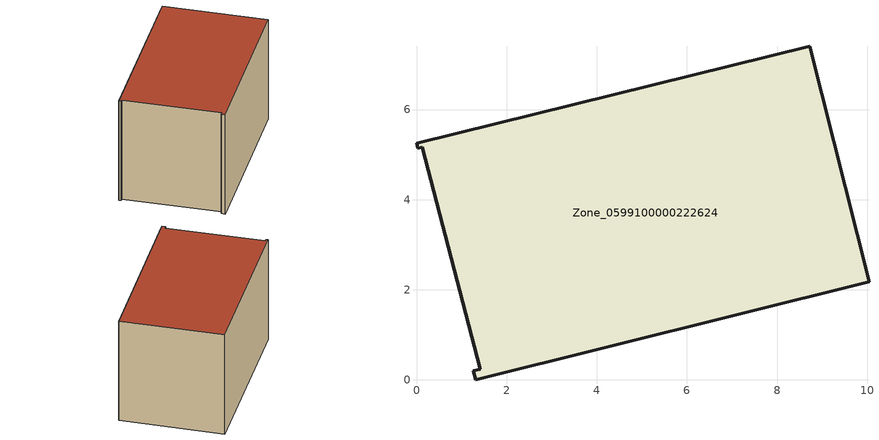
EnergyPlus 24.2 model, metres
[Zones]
Zone_0599100000222624
 floor ground (C_G): 1.26,0.2 1.41,0.24 0.13,5.16 0.03,5.14 0,5.25 8.73,7.41 10.04,2.18 1.31,0 z0
 wall outside (C_F): 1.31,0 10.04,2.18 8.73,7.41 0,5.25 0.03,5.14 0.13,5.16 1.41,0.24 1.26,0.2 1.31,0 z0:5.81
 roof outside (C_R): 1.41,0.24 1.26,0.2 1.31,0 10.04,2.18 8.73,7.41 0,5.25 0.03,5.14 0.13,5.16 z5.81
[BUILDING]
Pand.0599100000222624: North Axis=0; Terrain=City; Loads Convergence Tolerance Value=0.04; Temperature Convergence Tolerance Value=0.4; Solar Distribution=FullExterior; Maximum Number of Warmup Days=25; Minimum Number of Warmup Days=1
[Site:Location]
Rotterdam.The.Hague.AP_ZH_NLD Design_Conditions: Latitude=51.96; Longitude=4.45; Time Zone=1; Elevation=-4.5
[SITE:GROUNDTEMPERATURE:BUILDINGSURFACE]
18, 18, 18, 18, 18, 18, 18, 18, 18, 18, 18, 18
[MATERIAL] Thermal Absorptance=0.9; Solar Absorptance=0.7; Visible Absorptance=0.7
Name | Roughness | Thickness | Conductivity | Density | Specific Heat
G.TI.1975-1991 | MediumSmooth | 0.15 | 0.288461 | 540 | 1210
F.TI.1975-1991 | Rough | 0.3 | 0.230769 | 1920 | 840
R.TI.1975-1991 | MediumRough | 0.2 | 0.153846 | 1500 | 1000
[CONSTRUCTION]
C_G: G.TI.1975-1991
C_F: F.TI.1975-1991
C_R: R.TI.1975-1991
[ZONE]
Zone_0599100000222624: Type=1; Multiplier=1; Ceiling Height=Autocalculate; Volume=Autocalculate; Floor Area=autocalculate; Part of Total Floor Area=Yes
[ZONEINFILTRATION:DESIGNFLOWRATE]
Infil_Zone_0599100000222624: Zone or ZoneList or Space or SpaceList=Zone_0599100000222624; Schedule=AlwaysOn; Design Flow Rate Calculation Method=Flow/Area; Flow Rate per Floor Area=0.003; Constant Term Coefficient=1; Temperature Term Coefficient=0; Velocity Term Coefficient=0; Velocity Squared Term Coefficient=0
[HVACTEMPLATE:ZONE:IDEALLOADSAIRSYSTEM]
Zone_0599100000222624: Maximum Heating Supply Air Temperature=50; Minimum Cooling Supply Air Temperature=13; Maximum Heating Supply Air Humidity Ratio=0.0156; Minimum Cooling Supply Air Humidity Ratio=0.0077; Heating Limit=NoLimit; Cooling Limit=NoLimit; Dehumidification Control Type=ConstantSensibleHeatRatio; Cooling Sensible Heat Ratio=0.7; Dehumidification Setpoint=60; Humidification Control Type=None; Humidification Setpoint=30; Outdoor Air Method=None; Outdoor Air Flow Rate per Person=0.00944; Outdoor Air Flow Rate per Zone Floor Area=0; Outdoor Air Flow Rate per Zone=0; Demand Controlled Ventilation Type=None; Outdoor Air Economizer Type=NoEconomizer; Heat Recovery Type=None; Sensible Heat Recovery Effectiveness=0.7; Latent Heat Recovery Effectiveness=0.65
[ZONECONTROL:THERMOSTAT]
ThermostatControl_Zone_0599100000222624: Zone or ZoneList=Zone_0599100000222624; Control Type Schedule=DualSetpointControlType; Control 1=Thermostat_Zone_0599100000222624; Temperature Difference Between Cutout And Setpoint=0
[THERMOSTATSETPOINT:DUALSETPOINT]
Thermostat_Zone_0599100000222624: Heating Setpoint Temperature Schedule=HeatingSetpoint_Zone_0599100000222624; Cooling Setpoint Temperature Schedule=CoolingSetpoint_Zone_0599100000222624
[SCHEDULE:COMPACT]
HeatingSetpoint_Zone_0599100000222624: Through: 12/31, For: AllDays, Until: 24:00, 21
CoolingSetpoint_Zone_0599100000222624: Through: 12/31, For: AllDays, Until: 24:00, 24
DualSetpointControlType: Through: 12/31, For: AllDays, Until: 24:00, 4
AlwaysOn: Through: 12/31, For: AllDays, Until: 24:00, 1
